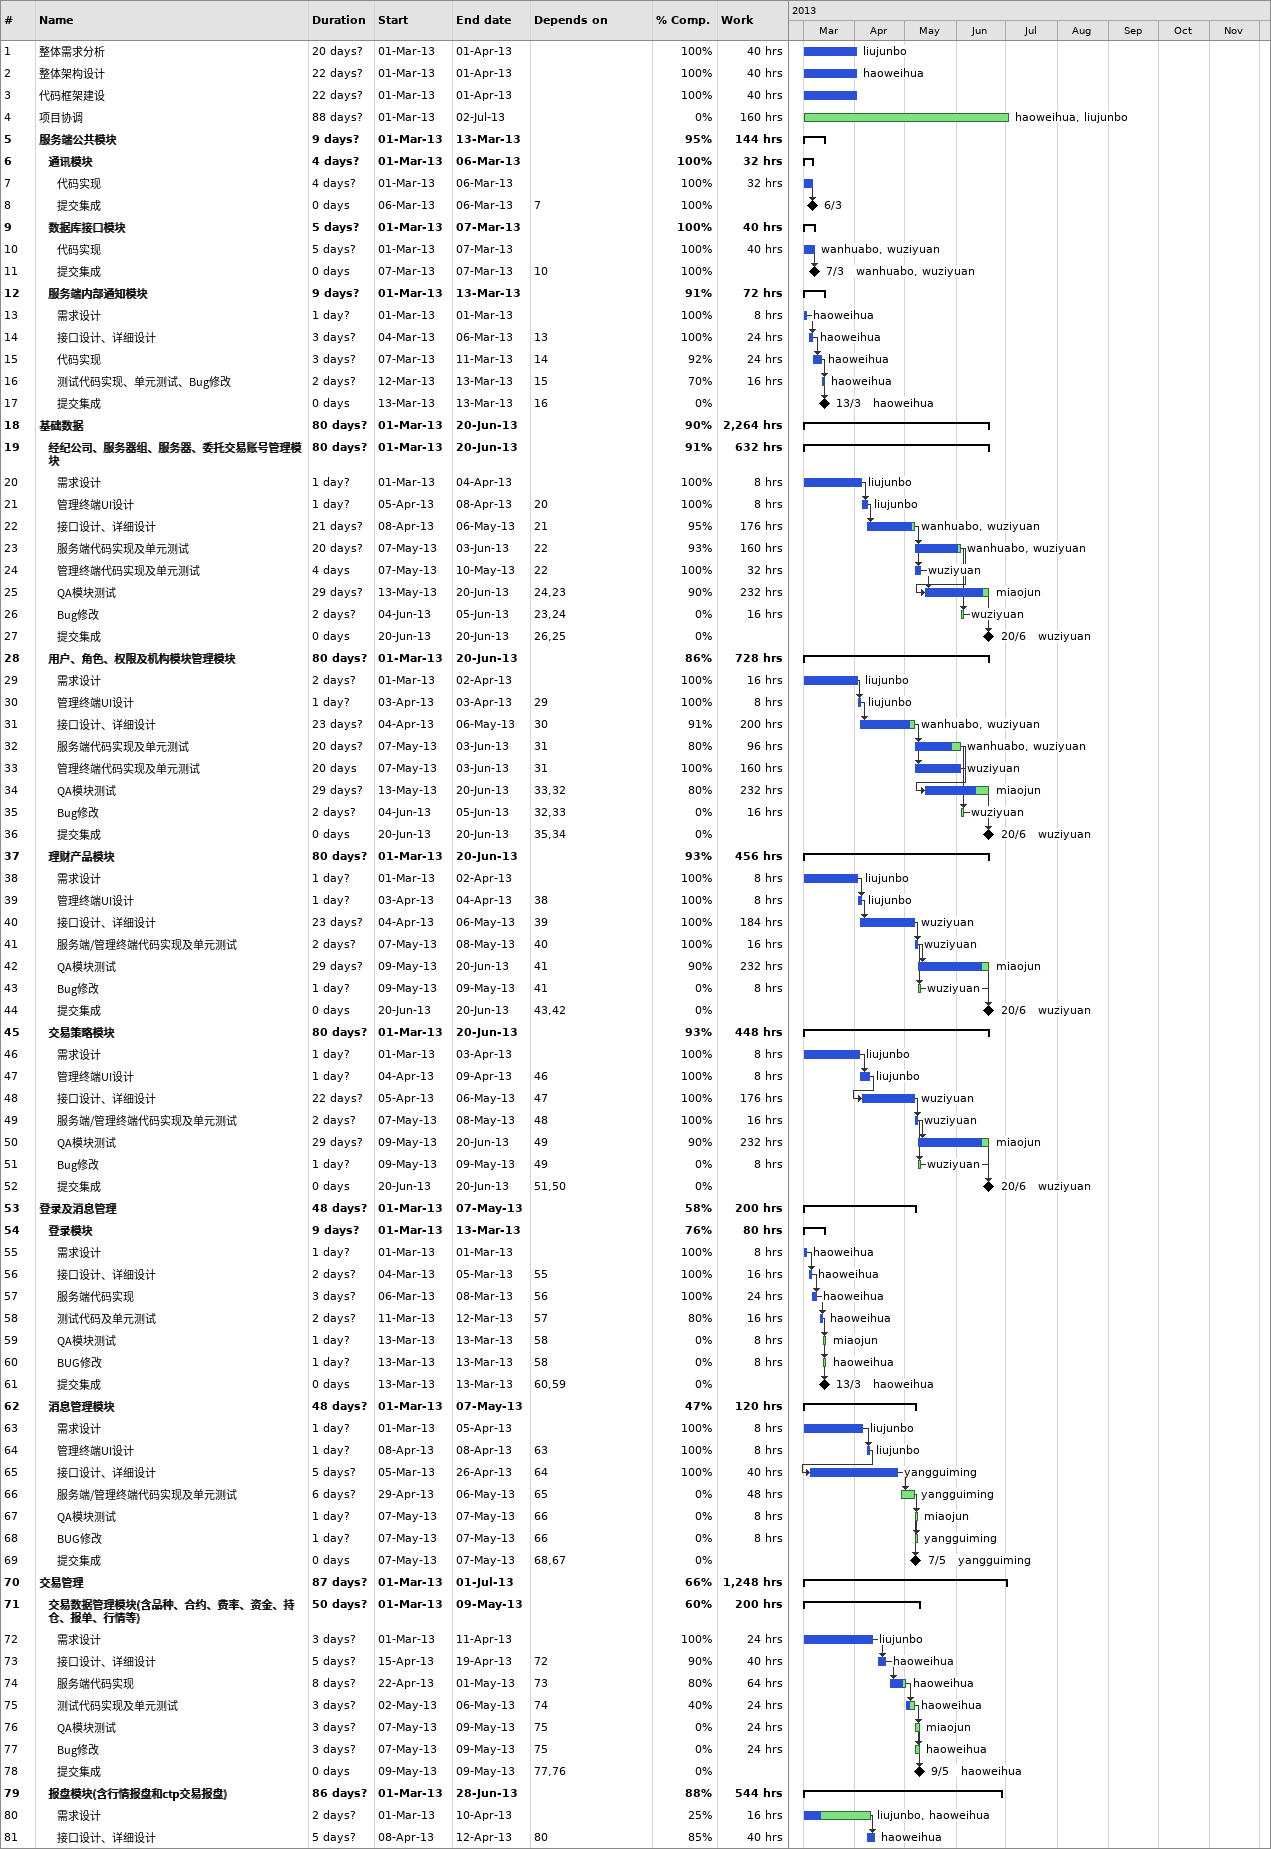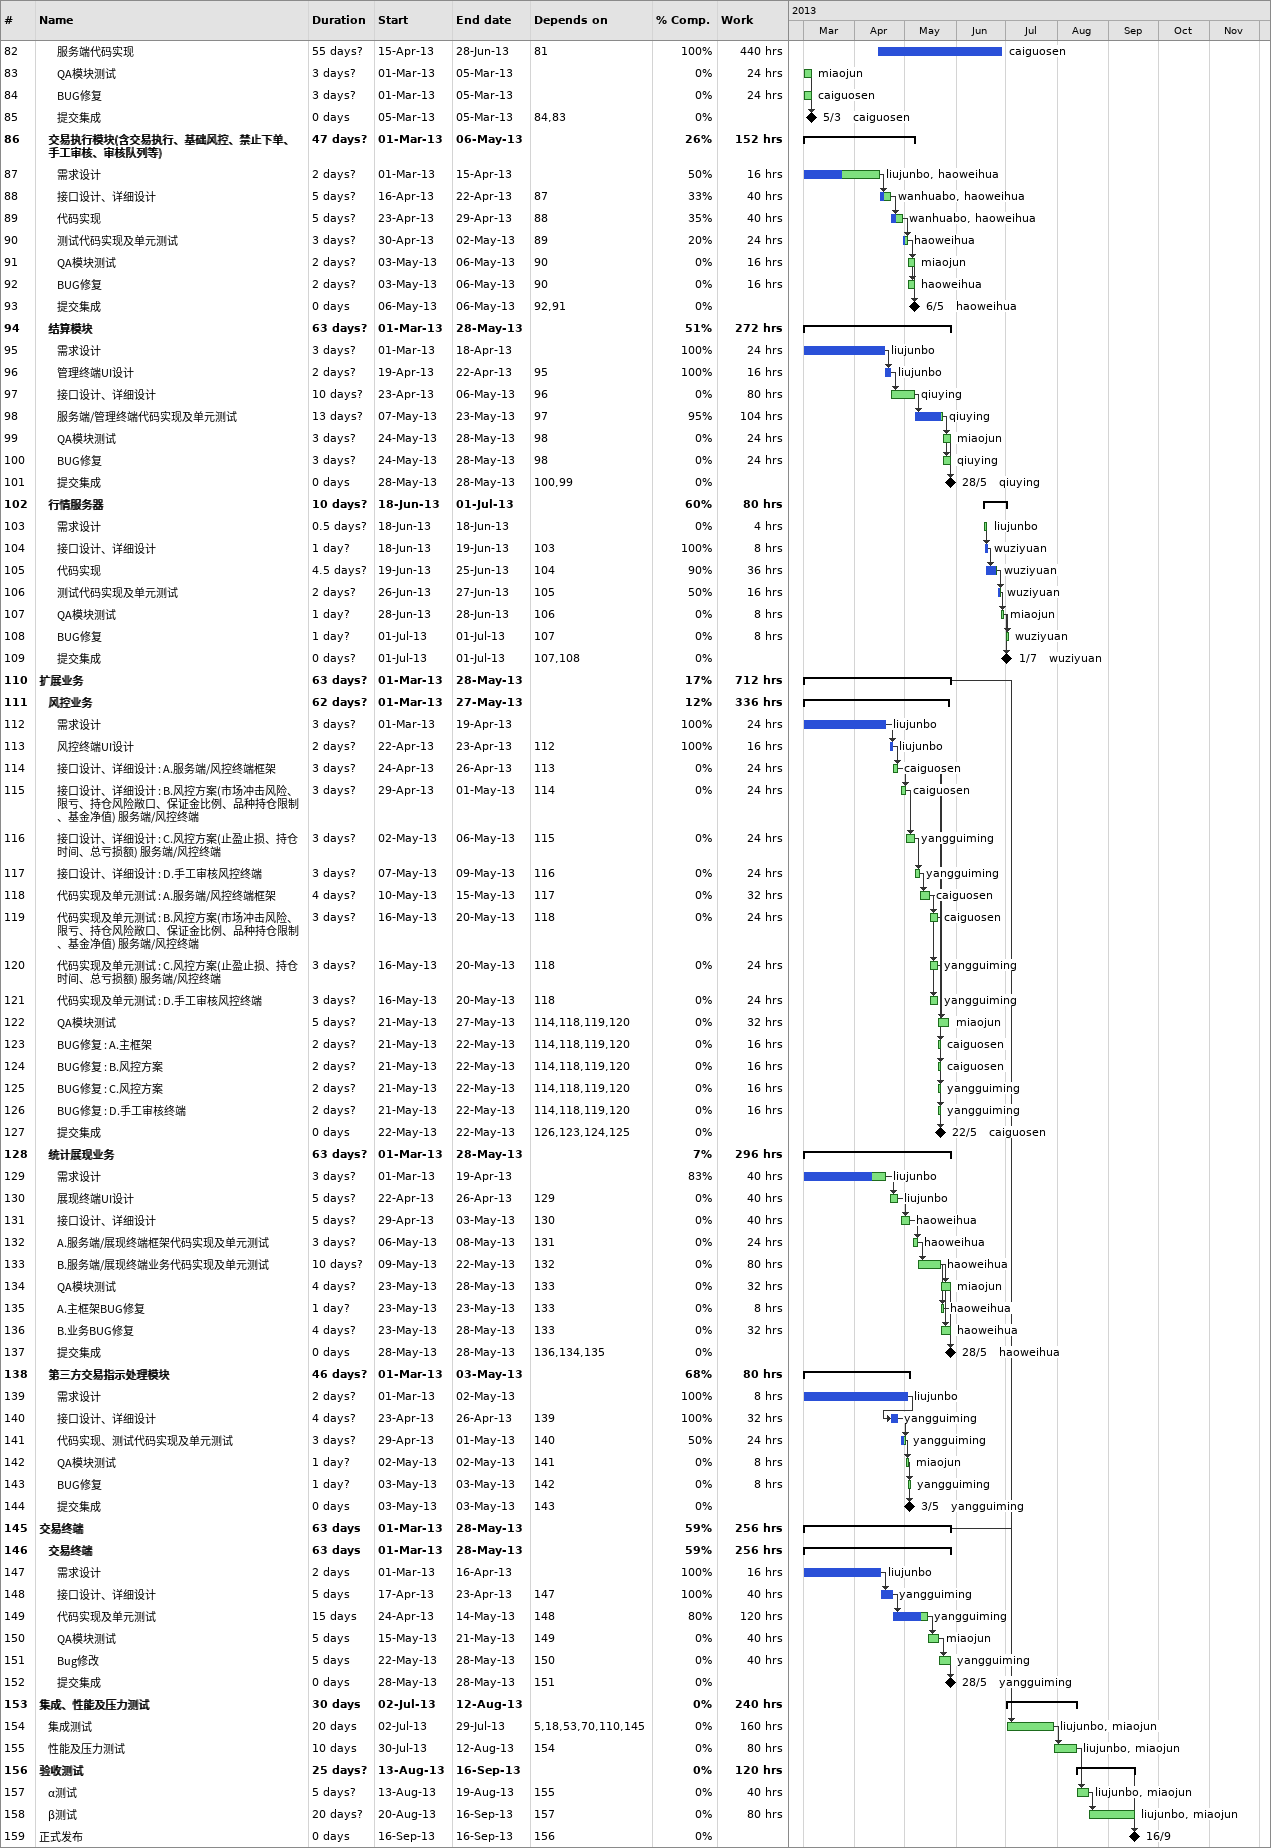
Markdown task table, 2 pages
| ID | Level | Task | Duration | Start | Finish | Predecessors | Resources | % complete | Work (h) |
|---|---|---|---|---|---|---|---|---|---|
| 1 | 1 | 整体需求分析 | 20d? | 2013-03-01 | 2013-04-01 |  | liujunbo | 100 | 40 |
| 2 | 1 | 整体架构设计 | 22d? | 2013-03-01 | 2013-04-01 |  | haoweihua | 100 | 40 |
| 3 | 1 | 代码框架建设 | 22d? | 2013-03-01 | 2013-04-01 |  |  | 100 | 40 |
| 4 | 1 | 项目协调 | 88d? | 2013-03-01 | 2013-07-02 |  | haoweihua, liujunbo | 0 | 160 |
| 5 | 1 | **服务端公共模块** | 9d? | 2013-03-01 | 2013-03-13 |  |  | 95 | 144 |
| 6 | 2 | **通讯模块** | 4d? | 2013-03-01 | 2013-03-06 |  |  | 100 | 32 |
| 7 | 3 | 代码实现 | 4d? | 2013-03-01 | 2013-03-06 |  |  | 100 | 32 |
| 8 | 3 | 提交集成 | 0d | 2013-03-06 | 2013-03-06 | 7 |  | 100 |  |
| 9 | 2 | **数据库接口模块** | 5d? | 2013-03-01 | 2013-03-07 |  |  | 100 | 40 |
| 10 | 3 | 代码实现 | 5d? | 2013-03-01 | 2013-03-07 |  | wanhuabo, wuziyuan | 100 | 40 |
| 11 | 3 | 提交集成 | 0d | 2013-03-07 | 2013-03-07 | 10 | wanhuabo, wuziyuan | 100 |  |
| 12 | 2 | **服务端内部通知模块** | 9d? | 2013-03-01 | 2013-03-13 |  |  | 91 | 72 |
| 13 | 3 | 需求设计 | 1d? | 2013-03-01 | 2013-03-01 |  | haoweihua | 100 | 8 |
| 14 | 3 | 接口设计、详细设计 | 3d? | 2013-03-04 | 2013-03-06 | 13 | haoweihua | 100 | 24 |
| 15 | 3 | 代码实现 | 3d? | 2013-03-07 | 2013-03-11 | 14 | haoweihua | 92 | 24 |
| 16 | 3 | 测试代码实现、单元测试、Bug修改 | 2d? | 2013-03-12 | 2013-03-13 | 15 | haoweihua | 70 | 16 |
| 17 | 3 | 提交集成 | 0d | 2013-03-13 | 2013-03-13 | 16 | haoweihua | 0 |  |
| 18 | 1 | **基础数据** | 80d? | 2013-03-01 | 2013-06-20 |  |  | 90 | 2264 |
| 19 | 2 | **经纪公司、服务器组、服务器、委托交易账号管理模块** | 80d? | 2013-03-01 | 2013-06-20 |  |  | 91 | 632 |
| 20 | 3 | 需求设计 | 1d? | 2013-03-01 | 2013-04-04 |  | liujunbo | 100 | 8 |
| 21 | 3 | 管理终端UI设计 | 1d? | 2013-04-05 | 2013-04-08 | 20 | liujunbo | 100 | 8 |
| 22 | 3 | 接口设计、详细设计 | 21d? | 2013-04-08 | 2013-05-06 | 21 | wanhuabo, wuziyuan | 95 | 176 |
| 23 | 3 | 服务端代码实现及单元测试 | 20d? | 2013-05-07 | 2013-06-03 | 22 | wanhuabo, wuziyuan | 93 | 160 |
| 24 | 3 | 管理终端代码实现及单元测试 | 4d | 2013-05-07 | 2013-05-10 | 22 | wuziyuan | 100 | 32 |
| 25 | 3 | QA模块测试 | 29d? | 2013-05-13 | 2013-06-20 | 24, 23 | miaojun | 90 | 232 |
| 26 | 3 | Bug修改 | 2d? | 2013-06-04 | 2013-06-05 | 23, 24 | wuziyuan | 0 | 16 |
| 27 | 3 | 提交集成 | 0d | 2013-06-20 | 2013-06-20 | 26, 25 | wuziyuan | 0 |  |
| 28 | 2 | **用户、角色、权限及机构模块管理模块** | 80d? | 2013-03-01 | 2013-06-20 |  |  | 86 | 728 |
| 29 | 3 | 需求设计 | 2d? | 2013-03-01 | 2013-04-02 |  | liujunbo | 100 | 16 |
| 30 | 3 | 管理终端UI设计 | 1d? | 2013-04-03 | 2013-04-03 | 29 | liujunbo | 100 | 8 |
| 31 | 3 | 接口设计、详细设计 | 23d? | 2013-04-04 | 2013-05-06 | 30 | wanhuabo, wuziyuan | 91 | 200 |
| 32 | 3 | 服务端代码实现及单元测试 | 20d? | 2013-05-07 | 2013-06-03 | 31 | wanhuabo, wuziyuan | 80 | 96 |
| 33 | 3 | 管理终端代码实现及单元测试 | 20d | 2013-05-07 | 2013-06-03 | 31 | wuziyuan | 100 | 160 |
| 34 | 3 | QA模块测试 | 29d? | 2013-05-13 | 2013-06-20 | 33, 32 | miaojun | 80 | 232 |
| 35 | 3 | Bug修改 | 2d? | 2013-06-04 | 2013-06-05 | 32, 33 | wuziyuan | 0 | 16 |
| 36 | 3 | 提交集成 | 0d | 2013-06-20 | 2013-06-20 | 35, 34 | wuziyuan | 0 |  |
| 37 | 2 | **理财产品模块** | 80d? | 2013-03-01 | 2013-06-20 |  |  | 93 | 456 |
| 38 | 3 | 需求设计 | 1d? | 2013-03-01 | 2013-04-02 |  | liujunbo | 100 | 8 |
| 39 | 3 | 管理终端UI设计 | 1d? | 2013-04-03 | 2013-04-04 | 38 | liujunbo | 100 | 8 |
| 40 | 3 | 接口设计、详细设计 | 23d? | 2013-04-04 | 2013-05-06 | 39 | wuziyuan | 100 | 184 |
| 41 | 3 | 服务端/管理终端代码实现及单元测试 | 2d? | 2013-05-07 | 2013-05-08 | 40 | wuziyuan | 100 | 16 |
| 42 | 3 | QA模块测试 | 29d? | 2013-05-09 | 2013-06-20 | 41 | miaojun | 90 | 232 |
| 43 | 3 | Bug修改 | 1d? | 2013-05-09 | 2013-05-09 | 41 | wuziyuan | 0 | 8 |
| 44 | 3 | 提交集成 | 0d | 2013-06-20 | 2013-06-20 | 43, 42 | wuziyuan | 0 |  |
| 45 | 2 | **交易策略模块** | 80d? | 2013-03-01 | 2013-06-20 |  |  | 93 | 448 |
| 46 | 3 | 需求设计 | 1d? | 2013-03-01 | 2013-04-03 |  | liujunbo | 100 | 8 |
| 47 | 3 | 管理终端UI设计 | 1d? | 2013-04-04 | 2013-04-09 | 46 | liujunbo | 100 | 8 |
| 48 | 3 | 接口设计、详细设计 | 22d? | 2013-04-05 | 2013-05-06 | 47 | wuziyuan | 100 | 176 |
| 49 | 3 | 服务端/管理终端代码实现及单元测试 | 2d? | 2013-05-07 | 2013-05-08 | 48 | wuziyuan | 100 | 16 |
| 50 | 3 | QA模块测试 | 29d? | 2013-05-09 | 2013-06-20 | 49 | miaojun | 90 | 232 |
| 51 | 3 | Bug修改 | 1d? | 2013-05-09 | 2013-05-09 | 49 | wuziyuan | 0 | 8 |
| 52 | 3 | 提交集成 | 0d | 2013-06-20 | 2013-06-20 | 51, 50 | wuziyuan | 0 |  |
| 53 | 1 | **登录及消息管理** | 48d? | 2013-03-01 | 2013-05-07 |  |  | 58 | 200 |
| 54 | 2 | **登录模块** | 9d? | 2013-03-01 | 2013-03-13 |  |  | 76 | 80 |
| 55 | 3 | 需求设计 | 1d? | 2013-03-01 | 2013-03-01 |  | haoweihua | 100 | 8 |
| 56 | 3 | 接口设计、详细设计 | 2d? | 2013-03-04 | 2013-03-05 | 55 | haoweihua | 100 | 16 |
| 57 | 3 | 服务端代码实现 | 3d? | 2013-03-06 | 2013-03-08 | 56 | haoweihua | 100 | 24 |
| 58 | 3 | 测试代码及单元测试 | 2d? | 2013-03-11 | 2013-03-12 | 57 | haoweihua | 80 | 16 |
| 59 | 3 | QA模块测试 | 1d? | 2013-03-13 | 2013-03-13 | 58 | miaojun | 0 | 8 |
| 60 | 3 | BUG修改 | 1d? | 2013-03-13 | 2013-03-13 | 58 | haoweihua | 0 | 8 |
| 61 | 3 | 提交集成 | 0d | 2013-03-13 | 2013-03-13 | 60, 59 | haoweihua | 0 |  |
| 62 | 2 | **消息管理模块** | 48d? | 2013-03-01 | 2013-05-07 |  |  | 47 | 120 |
| 63 | 3 | 需求设计 | 1d? | 2013-03-01 | 2013-04-05 |  | liujunbo | 100 | 8 |
| 64 | 3 | 管理终端UI设计 | 1d? | 2013-04-08 | 2013-04-08 | 63 | liujunbo | 100 | 8 |
| 65 | 3 | 接口设计、详细设计 | 5d? | 2013-03-05 | 2013-04-26 | 64 | yangguiming | 100 | 40 |
| 66 | 3 | 服务端/管理终端代码实现及单元测试 | 6d? | 2013-04-29 | 2013-05-06 | 65 | yangguiming | 0 | 48 |
| 67 | 3 | QA模块测试 | 1d? | 2013-05-07 | 2013-05-07 | 66 | miaojun | 0 | 8 |
| 68 | 3 | BUG修改 | 1d? | 2013-05-07 | 2013-05-07 | 66 | yangguiming | 0 | 8 |
| 69 | 3 | 提交集成 | 0d | 2013-05-07 | 2013-05-07 | 68, 67 | yangguiming | 0 |  |
| 70 | 1 | **交易管理** | 87d? | 2013-03-01 | 2013-07-01 |  |  | 66 | 1248 |
| 71 | 2 | **交易数据管理模块(含品种、合约、费率、资金、持仓、报单、行情等)** | 50d? | 2013-03-01 | 2013-05-09 |  |  | 60 | 200 |
| 72 | 3 | 需求设计 | 3d? | 2013-03-01 | 2013-04-11 |  | liujunbo | 100 | 24 |
| 73 | 3 | 接口设计、详细设计 | 5d? | 2013-04-15 | 2013-04-19 | 72 | haoweihua | 90 | 40 |
| 74 | 3 | 服务端代码实现 | 8d? | 2013-04-22 | 2013-05-01 | 73 | haoweihua | 80 | 64 |
| 75 | 3 | 测试代码实现及单元测试 | 3d? | 2013-05-02 | 2013-05-06 | 74 | haoweihua | 40 | 24 |
| 76 | 3 | QA模块测试 | 3d? | 2013-05-07 | 2013-05-09 | 75 | miaojun | 0 | 24 |
| 77 | 3 | Bug修改 | 3d? | 2013-05-07 | 2013-05-09 | 75 | haoweihua | 0 | 24 |
| 78 | 3 | 提交集成 | 0d | 2013-05-09 | 2013-05-09 | 77, 76 | haoweihua | 0 |  |
| 79 | 2 | **报盘模块(含行情报盘和ctp交易报盘)** | 86d? | 2013-03-01 | 2013-06-28 |  |  | 88 | 544 |
| 80 | 3 | 需求设计 | 2d? | 2013-03-01 | 2013-04-10 |  | liujunbo, haoweihua | 25 | 16 |
| 81 | 3 | 接口设计、详细设计 | 5d? | 2013-04-08 | 2013-04-12 | 80 | haoweihua | 85 | 40 |
| 82 | 3 | 服务端代码实现 | 55d? | 2013-04-15 | 2013-06-28 | 81 | caiguosen | 100 | 440 |
| 83 | 3 | QA模块测试 | 3d? | 2013-03-01 | 2013-03-05 |  | miaojun | 0 | 24 |
| 84 | 3 | BUG修复 | 3d? | 2013-03-01 | 2013-03-05 |  | caiguosen | 0 | 24 |
| 85 | 3 | 提交集成 | 0d | 2013-03-05 | 2013-03-05 | 84, 83 | caiguosen | 0 |  |
| 86 | 2 | **交易执行模块(含交易执行、基础风控、禁止下单、手工审核、审核队列等)** | 47d? | 2013-03-01 | 2013-05-06 |  |  | 26 | 152 |
| 87 | 3 | 需求设计 | 2d? | 2013-03-01 | 2013-04-15 |  | liujunbo, haoweihua | 50 | 16 |
| 88 | 3 | 接口设计、详细设计 | 5d? | 2013-04-16 | 2013-04-22 | 87 | wanhuabo, haoweihua | 33 | 40 |
| 89 | 3 | 代码实现 | 5d? | 2013-04-23 | 2013-04-29 | 88 | wanhuabo, haoweihua | 35 | 40 |
| 90 | 3 | 测试代码实现及单元测试 | 3d? | 2013-04-30 | 2013-05-02 | 89 | haoweihua | 20 | 24 |
| 91 | 3 | QA模块测试 | 2d? | 2013-05-03 | 2013-05-06 | 90 | miaojun | 0 | 16 |
| 92 | 3 | BUG修复 | 2d? | 2013-05-03 | 2013-05-06 | 90 | haoweihua | 0 | 16 |
| 93 | 3 | 提交集成 | 0d | 2013-05-06 | 2013-05-06 | 92, 91 | haoweihua | 0 |  |
| 94 | 2 | **结算模块** | 63d? | 2013-03-01 | 2013-05-28 |  |  | 51 | 272 |
| 95 | 3 | 需求设计 | 3d? | 2013-03-01 | 2013-04-18 |  | liujunbo | 100 | 24 |
| 96 | 3 | 管理终端UI设计 | 2d? | 2013-04-19 | 2013-04-22 | 95 | liujunbo | 100 | 16 |
| 97 | 3 | 接口设计、详细设计 | 10d? | 2013-04-23 | 2013-05-06 | 96 | qiuying | 0 | 80 |
| 98 | 3 | 服务端/管理终端代码实现及单元测试 | 13d? | 2013-05-07 | 2013-05-23 | 97 | qiuying | 95 | 104 |
| 99 | 3 | QA模块测试 | 3d? | 2013-05-24 | 2013-05-28 | 98 | miaojun | 0 | 24 |
| 100 | 3 | BUG修复 | 3d? | 2013-05-24 | 2013-05-28 | 98 | qiuying | 0 | 24 |
| 101 | 3 | 提交集成 | 0d | 2013-05-28 | 2013-05-28 | 100, 99 | qiuying | 0 |  |
| 102 | 2 | **行情服务器** | 10d? | 2013-06-18 | 2013-07-01 |  |  | 60 | 80 |
| 103 | 3 | 需求设计 | 0.5d? | 2013-06-18 | 2013-06-18 |  | liujunbo | 0 | 4 |
| 104 | 3 | 接口设计、详细设计 | 1d? | 2013-06-18 | 2013-06-19 | 103 | wuziyuan | 100 | 8 |
| 105 | 3 | 代码实现 | 4.5d? | 2013-06-19 | 2013-06-25 | 104 | wuziyuan | 90 | 36 |
| 106 | 3 | 测试代码实现及单元测试 | 2d? | 2013-06-26 | 2013-06-27 | 105 | wuziyuan | 50 | 16 |
| 107 | 3 | QA模块测试 | 1d? | 2013-06-28 | 2013-06-28 | 106 | miaojun | 0 | 8 |
| 108 | 3 | BUG修复 | 1d? | 2013-07-01 | 2013-07-01 | 107 | wuziyuan | 0 | 8 |
| 109 | 3 | 提交集成 | 0d? | 2013-07-01 | 2013-07-01 | 107, 108 | wuziyuan | 0 |  |
| 110 | 1 | **扩展业务** | 63d? | 2013-03-01 | 2013-05-28 |  |  | 17 | 712 |
| 111 | 2 | **风控业务** | 62d? | 2013-03-01 | 2013-05-27 |  |  | 12 | 336 |
| 112 | 3 | 需求设计 | 3d? | 2013-03-01 | 2013-04-19 |  | liujunbo | 100 | 24 |
| 113 | 3 | 风控终端UI设计 | 2d? | 2013-04-22 | 2013-04-23 | 112 | liujunbo | 100 | 16 |
| 114 | 3 | 接口设计、详细设计 : A.服务端/风控终端框架 | 3d? | 2013-04-24 | 2013-04-26 | 113 | caiguosen | 0 | 24 |
| 115 | 3 | 接口设计、详细设计 : B.风控方案(市场冲击风险、限亏、持仓风险敞口、保证金比例、品种持仓限制、基金净值) 服务端/风控终端 | 3d? | 2013-04-29 | 2013-05-01 | 114 | caiguosen | 0 | 24 |
| 116 | 3 | 接口设计、详细设计 : C.风控方案(止盈止损、持仓时间、总亏损额) 服务端/风控终端 | 3d? | 2013-05-02 | 2013-05-06 | 115 | yangguiming | 0 | 24 |
| 117 | 3 | 接口设计、详细设计 : D.手工审核风控终端 | 3d? | 2013-05-07 | 2013-05-09 | 116 | yangguiming | 0 | 24 |
| 118 | 3 | 代码实现及单元测试 : A.服务端/风控终端框架 | 4d? | 2013-05-10 | 2013-05-15 | 117 | caiguosen | 0 | 32 |
| 119 | 3 | 代码实现及单元测试 : B.风控方案(市场冲击风险、限亏、持仓风险敞口、保证金比例、品种持仓限制、基金净值) 服务端/风控终端 | 3d? | 2013-05-16 | 2013-05-20 | 118 | caiguosen | 0 | 24 |
| 120 | 3 | 代码实现及单元测试 : C.风控方案(止盈止损、持仓时间、总亏损额) 服务端/风控终端 | 3d? | 2013-05-16 | 2013-05-20 | 118 | yangguiming | 0 | 24 |
| 121 | 3 | 代码实现及单元测试 : D.手工审核风控终端 | 3d? | 2013-05-16 | 2013-05-20 | 118 | yangguiming | 0 | 24 |
| 122 | 3 | QA模块测试 | 5d? | 2013-05-21 | 2013-05-27 | 114, 118, 119, 120 | miaojun | 0 | 32 |
| 123 | 3 | BUG修复 : A.主框架 | 2d? | 2013-05-21 | 2013-05-22 | 114, 118, 119, 120 | caiguosen | 0 | 16 |
| 124 | 3 | BUG修复 : B.风控方案 | 2d? | 2013-05-21 | 2013-05-22 | 114, 118, 119, 120 | caiguosen | 0 | 16 |
| 125 | 3 | BUG修复 : C.风控方案 | 2d? | 2013-05-21 | 2013-05-22 | 114, 118, 119, 120 | yangguiming | 0 | 16 |
| 126 | 3 | BUG修复 : D.手工审核终端 | 2d? | 2013-05-21 | 2013-05-22 | 114, 118, 119, 120 | yangguiming | 0 | 16 |
| 127 | 3 | 提交集成 | 0d | 2013-05-22 | 2013-05-22 | 126, 123, 124, 125 | caiguosen | 0 |  |
| 128 | 2 | **统计展现业务** | 63d? | 2013-03-01 | 2013-05-28 |  |  | 7 | 296 |
| 129 | 3 | 需求设计 | 3d? | 2013-03-01 | 2013-04-19 |  | liujunbo | 83 | 40 |
| 130 | 3 | 展现终端UI设计 | 5d? | 2013-04-22 | 2013-04-26 | 129 | liujunbo | 0 | 40 |
| 131 | 3 | 接口设计、详细设计 | 5d? | 2013-04-29 | 2013-05-03 | 130 | haoweihua | 0 | 40 |
| 132 | 3 | A.服务端/展现终端框架代码实现及单元测试 | 3d? | 2013-05-06 | 2013-05-08 | 131 | haoweihua | 0 | 24 |
| 133 | 3 | B.服务端/展现终端业务代码实现及单元测试 | 10d? | 2013-05-09 | 2013-05-22 | 132 | haoweihua | 0 | 80 |
| 134 | 3 | QA模块测试 | 4d? | 2013-05-23 | 2013-05-28 | 133 | miaojun | 0 | 32 |
| 135 | 3 | A.主框架BUG修复 | 1d? | 2013-05-23 | 2013-05-23 | 133 | haoweihua | 0 | 8 |
| 136 | 3 | B.业务BUG修复 | 4d? | 2013-05-23 | 2013-05-28 | 133 | haoweihua | 0 | 32 |
| 137 | 3 | 提交集成 | 0d | 2013-05-28 | 2013-05-28 | 136, 134, 135 | haoweihua | 0 |  |
| 138 | 2 | **第三方交易指示处理模块** | 46d? | 2013-03-01 | 2013-05-03 |  |  | 68 | 80 |
| 139 | 3 | 需求设计 | 2d? | 2013-03-01 | 2013-05-02 |  | liujunbo | 100 | 8 |
| 140 | 3 | 接口设计、详细设计 | 4d? | 2013-04-23 | 2013-04-26 | 139 | yangguiming | 100 | 32 |
| 141 | 3 | 代码实现、测试代码实现及单元测试 | 3d? | 2013-04-29 | 2013-05-01 | 140 | yangguiming | 50 | 24 |
| 142 | 3 | QA模块测试 | 1d? | 2013-05-02 | 2013-05-02 | 141 | miaojun | 0 | 8 |
| 143 | 3 | BUG修复 | 1d? | 2013-05-03 | 2013-05-03 | 142 | yangguiming | 0 | 8 |
| 144 | 3 | 提交集成 | 0d | 2013-05-03 | 2013-05-03 | 143 | yangguiming | 0 |  |
| 145 | 1 | **交易终端** | 63d | 2013-03-01 | 2013-05-28 |  |  | 59 | 256 |
| 146 | 2 | **交易终端** | 63d | 2013-03-01 | 2013-05-28 |  |  | 59 | 256 |
| 147 | 3 | 需求设计 | 2d | 2013-03-01 | 2013-04-16 |  | liujunbo | 100 | 16 |
| 148 | 3 | 接口设计、详细设计 | 5d | 2013-04-17 | 2013-04-23 | 147 | yangguiming | 100 | 40 |
| 149 | 3 | 代码实现及单元测试 | 15d | 2013-04-24 | 2013-05-14 | 148 | yangguiming | 80 | 120 |
| 150 | 3 | QA模块测试 | 5d | 2013-05-15 | 2013-05-21 | 149 | miaojun | 0 | 40 |
| 151 | 3 | Bug修改 | 5d | 2013-05-22 | 2013-05-28 | 150 | yangguiming | 0 | 40 |
| 152 | 3 | 提交集成 | 0d | 2013-05-28 | 2013-05-28 | 151 | yangguiming | 0 |  |
| 153 | 1 | **集成、性能及压力测试** | 30d | 2013-07-02 | 2013-08-12 |  |  | 0 | 240 |
| 154 | 2 | 集成测试 | 20d | 2013-07-02 | 2013-07-29 | 5, 18, 53, 70, 110, 145 | liujunbo, miaojun | 0 | 160 |
| 155 | 2 | 性能及压力测试 | 10d | 2013-07-30 | 2013-08-12 | 154 | liujunbo, miaojun | 0 | 80 |
| 156 | 1 | **验收测试** | 25d? | 2013-08-13 | 2013-09-16 |  |  | 0 | 120 |
| 157 | 2 | α测试 | 5d? | 2013-08-13 | 2013-08-19 | 155 | liujunbo, miaojun | 0 | 40 |
| 158 | 2 | β测试 | 20d? | 2013-08-20 | 2013-09-16 | 157 | liujunbo, miaojun | 0 | 80 |
| 159 | 1 | 正式发布 | 0d | 2013-09-16 | 2013-09-16 | 156 |  | 0 |  |
